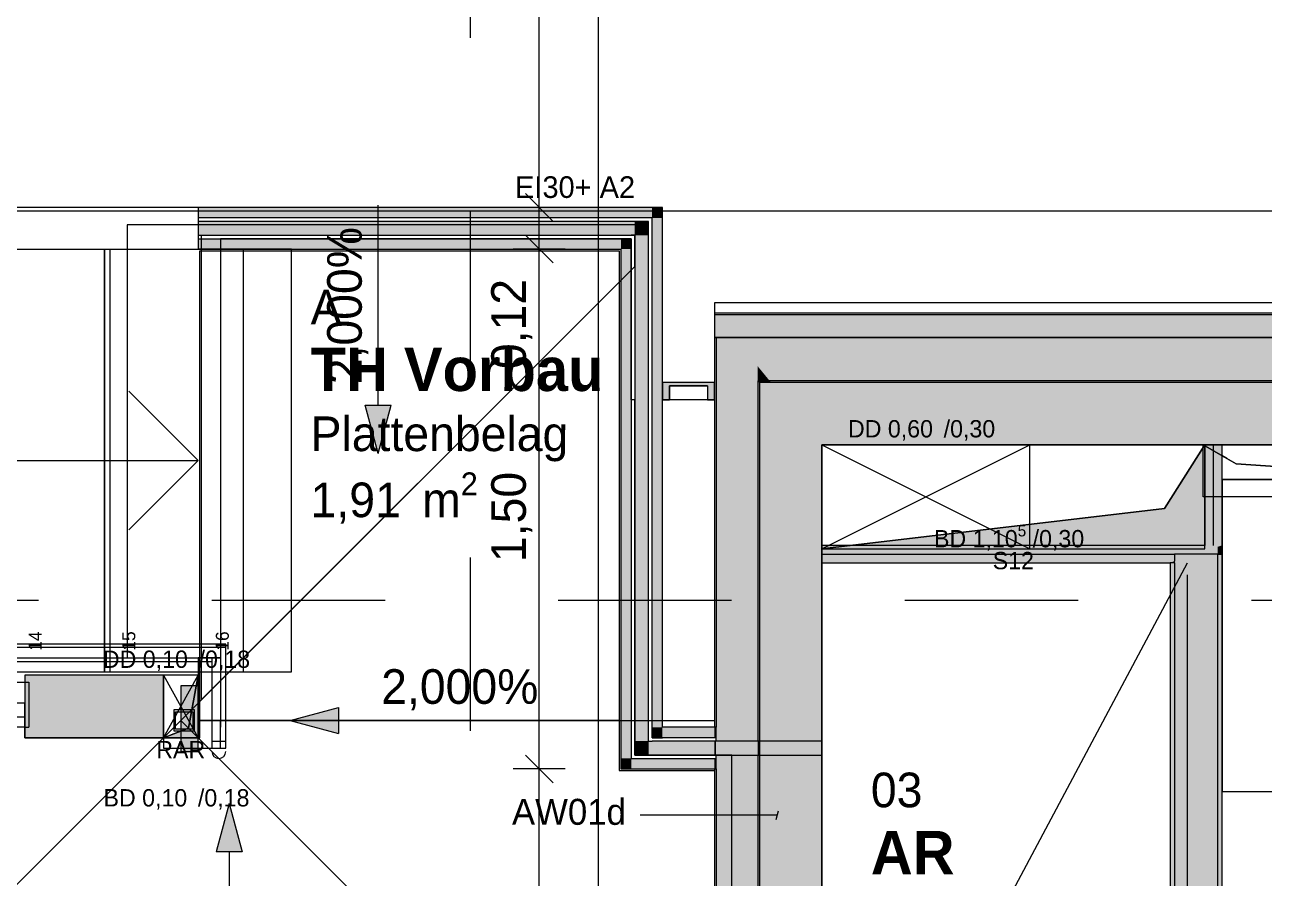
# Model space of a CAD drawing. Header units: metres. Extents: x -3 to 205, y -18 to 45.
# Drawn here: x 42.745 to 46.321, y -2.929 to -0.466 of the extents above; entities that cross this region are included whole.
import ezdxf

# ---------------------------------------------------------------- set-up
doc = ezdxf.new("R2010")
doc.units = ezdxf.units.M
doc.header["$MEASUREMENT"] = 0
for name, pattern in [('Punkt 1_1', [0.075, 0.025, -0.05]), ('Schnittlinie', [0.006, 0.003, -0.0015, 0, -0.0015]), ('Strichlinie eng', [0.002, 0.0015, -0.0005]), ('Untersicht', [0.001, 0.0005, -0.0005]), ('Wipeout_Contour', [1, 0, -1])]:
    doc.linetypes.add(name, pattern=pattern)
for name, color, linetype in [('1._1.Stock  PP STG2_4_000 Achsraster', 7, 'Continuous'), ('1._1.Stock  PP STG2_4_110 Wand Aussen', 7, 'Continuous'), ('1._1.Stock  PP STG2_4_130 Wand Innen', 7, 'Continuous'), ('1._1.Stock  PP STG2_4_135 Wand Vorsatzschale', 7, 'Continuous'), ('1._1.Stock  PP STG2_4_140 Brüstung', 7, 'Continuous'), ('1._1.Stock  PP STG2_4_150 Stütze', 7, 'Continuous'), ('1._1.Stock  PP STG2_4_165 Fassadengestaltung Bänder', 7, 'Continuous'), ('1._1.Stock  PP STG2_4_170 Schachtwände', 7, 'Continuous'), ('1._1.Stock  PP STG2_4_210 Decke', 7, 'Continuous'), ('1._1.Stock  PP STG2_4_220 Bodenaufbau', 7, 'Continuous'), ('1._1.Stock  PP STG2_4_221 Bodenaufbau - Abdichtung', 7, 'Continuous'), ('1._1.Stock  PP STG2_4_221 Bodenaufbau - Terrassenbelag', 7, 'Continuous'), ('1._1.Stock  PP STG2_4_230 Decke abgehaengt', 7, 'Continuous'), ('1._1.Stock  PP STG2_4_270 Deckendurchbruchsymbol', 7, 'Continuous'), ('1._1.Stock  PP STG2_4_410 Treppe', 7, 'Continuous'), ('1._1.Stock  PP STG2_4_540 Sanitäreinrichtung', 7, 'Continuous'), ('1._1.Stock  PP STG2_4_611 Entwässerung', 7, 'Continuous'), ('1._1.Stock  PP STG2_4_810 Raum', 7, 'Continuous'), ('1._1.Stock  PP STG2_4_815 Raumbegrenzung', 7, 'Continuous'), ('1._1.Stock  PP STG2_4_851 Marker Schnitt', 7, 'Continuous'), ('1._1.Stock  PP STG2_4_870 Dokumentation allgemein', 7, 'Continuous'), ('1._1.Stock  PP STG2_4_915 Allgemein Beschriftung.x', 7, 'Continuous'), ('1._1.Stock  PP STG2_4_950 Polierplan Bemaßung', 7, 'Continuous')]:
    doc.layers.add(name, color=color, linetype=linetype)
doc.styles.add('ERSTELLTER_STIL_2', font='')
doc.styles.add('ERSTELLTER_STIL_6', font='')
doc.styles.get('ERSTELLTER_STIL_2').set_extended_font_data('Eurostile')
doc.styles.get('ERSTELLTER_STIL_6').set_extended_font_data('Eurostile', bold=True)

msp = doc.modelspace()

# ---------------------------------------------------------------- hatches: boundary and pattern name
at = {"layer": '1._1.Stock  PP STG2_4_110 Wand Aussen', "linetype": 'Continuous', "lineweight": 13, "true_color": 0xff6400}
for points in [[(43.245, -0.9937), (43.245, -1.0237), (44.555, -1.0237), (44.555, -0.9937)], [(44.555, -0.9937), (44.555, -1.0237), (44.585, -0.9937)], [(44.555, -1.0237), (44.585, -1.0237), (44.585, -0.9937)], [(44.555, -1.0237), (44.555, -2.4937), (44.585, -2.4937), (44.585, -1.0237)], [(44.465, -1.0837), (43.245, -1.0837), (43.245, -1.1137), (44.465, -1.1137)], [(44.465, -1.1137), (44.495, -1.0837), (44.465, -1.0837)], [(44.465, -1.1137), (44.495, -1.1137), (44.495, -1.0837)], [(44.465, -2.5837), (44.495, -2.5837), (44.495, -1.1137), (44.465, -1.1137)], [(44.74, -1.3687), (44.74, -1.3048), (44.7391, -1.3037), (44.735, -1.3037), (44.735, -1.3687)], [(44.7391, -1.3037), (44.7921, -1.3687), (46.415, -1.3687), (46.415, -1.3037)], [(44.7921, -1.3687), (44.74, -1.3048), (44.74, -1.3687)], [(44.86, -1.4937), (44.86, -1.4519), (44.7921, -1.3687), (44.74, -1.3687), (44.74, -1.4937)], [(44.86, -1.3687), (44.7921, -1.3687), (44.86, -1.4519)], [(44.86, -1.3687), (44.86, -1.4519), (44.8941, -1.4937), (46.415, -1.4937), (46.415, -1.3687)], [(44.865, -1.4937), (44.865, -1.4581), (44.86, -1.4519), (44.86, -1.4937)], [(44.8941, -1.4937), (44.865, -1.4581), (44.865, -1.4937)], [(44.86, -2.5337), (44.86, -1.4937), (44.74, -1.4937), (44.74, -2.5337)], [(44.585, -2.4937), (44.555, -2.5237), (44.585, -2.5237)], [(44.585, -2.4937), (44.555, -2.4937), (44.555, -2.5237)], [(44.585, -2.5237), (44.735, -2.5237), (44.735, -2.4937), (44.585, -2.4937)], [(44.74, -2.5237), (44.74, -2.4937), (44.735, -2.4937), (44.735, -2.5237)], [(44.86, -3.7987), (44.86, -2.5737), (44.74, -2.5737), (44.74, -3.7987)], [(44.495, -2.5837), (44.465, -2.6137), (44.495, -2.6137)], [(44.495, -2.5837), (44.465, -2.5837), (44.465, -2.6137)], [(44.495, -2.6137), (44.735, -2.6137), (44.735, -2.5837), (44.495, -2.5837)], [(44.74, -2.6137), (44.74, -2.5837), (44.735, -2.5837), (44.735, -2.6137)]]:
    msp.add_hatch(color=30, dxfattribs=at).paths.add_polyline_path(points)
at = {"layer": '1._1.Stock  PP STG2_4_110 Wand Aussen', "linetype": 'Continuous', "lineweight": 13, "true_color": 0xb85600}
for points in [[(44.505, -1.0337), (43.245, -1.0337), (43.245, -1.0737), (44.505, -1.0737)], [(44.505, -1.0737), (44.545, -1.0337), (44.505, -1.0337)], [(44.505, -1.0737), (44.545, -1.0737), (44.545, -1.0337)], [(44.505, -2.5337), (44.545, -2.5337), (44.545, -1.0737), (44.505, -1.0737)], [(44.545, -2.5337), (44.505, -2.5737), (44.545, -2.5737)], [(44.545, -2.5337), (44.505, -2.5337), (44.505, -2.5737)], [(44.545, -2.5737), (44.735, -2.5737), (44.735, -2.5337), (44.545, -2.5337)], [(44.74, -2.5737), (44.74, -2.5337), (44.735, -2.5337), (44.735, -2.5737)], [(44.86, -2.5737), (44.86, -2.5337), (44.74, -2.5337), (44.74, -2.5737)], [(44.865, -2.5737), (44.865, -2.5337), (44.86, -2.5337), (44.86, -2.5737)], [(45.045, -2.5737), (45.045, -2.5337), (44.865, -2.5337), (44.865, -2.5737)]]:
    msp.add_hatch(color=32, dxfattribs=at).paths.add_polyline_path(points)
at = {"layer": '1._1.Stock  PP STG2_4_110 Wand Aussen', "linetype": 'Continuous', "lineweight": 0, "true_color": 0x373737}
for points in [[(44.865, -1.4987), (44.865, -1.4937), (44.86, -1.4937), (44.86, -1.4987)], [(44.865, -2.5337), (44.865, -1.4987), (44.86, -1.4987), (44.86, -2.5337)], [(44.8982, -1.4987), (44.8941, -1.4937), (44.865, -1.4937), (44.865, -1.4987)], [(44.8941, -1.4937), (44.8982, -1.4987), (46.415, -1.4987), (46.415, -1.4937)], [(44.865, -3.9187), (44.865, -2.5737), (44.86, -2.5737), (44.86, -3.9187)]]:
    msp.add_hatch(color=250, dxfattribs=at).paths.add_polyline_path(points)
at = {"layer": '1._1.Stock  PP STG2_4_110 Wand Aussen', "linetype": 'Continuous', "lineweight": 13, "true_color": 0x3f7f02}
for points in [[(44.865, -1.4987), (44.865, -1.6787), (45.045, -1.6787), (44.8982, -1.4987)], [(44.8982, -1.4987), (45.045, -1.6787), (45.045, -1.4987)], [(45.045, -2.5337), (45.045, -1.6787), (44.865, -1.6787), (44.865, -2.5337)], [(45.045, -3.9237), (45.045, -2.5737), (44.865, -2.5737), (44.865, -3.9237)]]:
    msp.add_hatch(color=76, dxfattribs=at).paths.add_polyline_path(points)
at = {"layer": '1._1.Stock  PP STG2_4_130 Wand Innen', "linetype": 'Continuous', "lineweight": 13, "true_color": 0xffaa00}
for points in [[(46.0625, -2.0145), (46.125, -1.9937), (46.0625, -1.9937)], [(46.125, -1.9937), (46.0625, -2.0145), (46.0625, -3.9987), (46.1875, -3.9987), (46.1875, -1.9937)]]:
    msp.add_hatch(color=40, dxfattribs=at).paths.add_polyline_path(points)
at = {"layer": '1._1.Stock  PP STG2_4_130 Wand Innen', "linetype": 'Continuous', "lineweight": 13, "true_color": 0xfb02fe}
for points in [[(46.1875, -1.9937), (46.1875, -3.9987), (46.2, -3.9987), (46.2, -1.9937)], [(46.05, -2.0187), (46.05, -3.9987), (46.0625, -3.9987), (46.0625, -2.0187)]]:
    msp.add_hatch(color=6, dxfattribs=at).paths.add_polyline_path(points)
at = {"layer": '1._1.Stock  PP STG2_4_140 Brüstung', "linetype": 'Continuous', "lineweight": 0, "true_color": 0x000000}
msp.add_hatch(color=18, dxfattribs=at).paths.add_polyline_path([(43.195, -2.3737), (43.195, -2.5637), (43.245, -2.5637), (43.245, -2.3737)])
at = {"layer": '1._1.Stock  PP STG2_4_150 Stütze', "linetype": 'Continuous', "lineweight": 13, "true_color": 0x3f7f02}
msp.add_hatch(color=76, dxfattribs=at).paths.add_polyline_path([(42.745, -2.5237), (43.145, -2.5237), (43.145, -2.3437), (42.745, -2.3437)])
at = {"layer": '1._1.Stock  PP STG2_4_165 Fassadengestaltung Bänder', "linetype": 'Continuous', "lineweight": 13}
msp.add_hatch(color=5, dxfattribs=at).paths.add_polyline_path([(44.735, -1.4987), (44.715, -1.4987), (44.605, -1.4987), (44.585, -1.4987), (44.585, -1.5487), (44.605, -1.5487), (44.605, -1.5087), (44.715, -1.5087), (44.715, -1.5487), (44.735, -1.5487)])
at = {"layer": '1._1.Stock  PP STG2_4_170 Schachtwände', "linetype": 'Continuous', "lineweight": 13, "true_color": 0xfb02fe}
for points in [[(46.175, -1.9687), (46.175, -1.6787), (46.15, -1.6787), (46.15, -1.9687)], [(45.045, -1.9937), (46.125, -1.9937), (46.2, -1.9687), (45.045, -1.9687)], [(46.0625, -1.9937), (45.045, -1.9937), (45.045, -2.0187), (46.05, -2.0187), (46.0625, -2.0145)], [(46.1875, -1.9937), (46.1875, -1.9729), (46.125, -1.9937)], [(46.1875, -1.9729), (46.1875, -1.9937), (46.2, -1.9937), (46.2, -1.9687)], [(46.0625, -2.0145), (46.05, -2.0187), (46.0625, -2.0187)]]:
    msp.add_hatch(color=6, dxfattribs=at).paths.add_polyline_path(points)
at = {"layer": '1._1.Stock  PP STG2_4_270 Deckendurchbruchsymbol', "linetype": 'Continuous', "lineweight": 0}
for points in [[(45.045, -1.9787), (46.15, -1.9787), (46.15, -1.6787), (46.0337, -1.8624)], [(43.145, -2.5237), (43.245, -2.5237), (43.245, -2.3437), (43.2179, -2.4966)]]:
    msp.add_hatch(color=8, dxfattribs=at).paths.add_polyline_path(points)
at = {"layer": '1._1.Stock  PP STG2_4_950 Polierplan Bemaßung', "linetype": 'Continuous', "lineweight": 13, "true_color": 0x6c6cff}
for points in [[(43.765, -1.7037), (43.8025, -1.5638), (43.7275, -1.5638)], [(43.5107, -2.4737), (43.6507, -2.5112), (43.6507, -2.4362)], [(43.3345, -2.7132), (43.297, -2.8532), (43.372, -2.8532)]]:
    msp.add_hatch(color=171, dxfattribs=at).paths.add_polyline_path(points)

# ---------------------------------------------------------------- linework, layer by layer
at = {"layer": '1._1.Stock  PP STG2_4_000 Achsraster', "color": 5, "linetype": 'Continuous', "lineweight": 0, "ltscale": 1000}
msp.add_line((44.4, 1.9963), (44.4, -16.0037), dxfattribs=at)
at = {"layer": '1._1.Stock  PP STG2_4_110 Wand Aussen', "color": 7, "linetype": 'Continuous', "lineweight": 18, "ltscale": 1000}
for p, q in [((44.545, -1.0237), (43.245, -1.0237)), ((44.505, -1.0337), (43.245, -1.0337)), ((44.545, -1.0337), (44.505, -1.0337)), ((44.545, -1.0337), (44.505, -1.0337)), ((44.555, -1.0237), (44.545, -1.0237)), ((44.555, -1.0237), (44.545, -1.0237)), ((44.545, -1.0737), (44.545, -1.0337)), ((44.555, -1.0337), (44.555, -1.0237)), ((44.555, -2.5237), (44.555, -1.0337)), ((43.245, -1.0737), (44.495, -1.0737)), ((43.245, -1.0837), (44.465, -1.0837)), ((44.495, -1.0837), (44.465, -1.0837)), ((44.495, -1.0837), (44.465, -1.0837)), ((44.505, -1.0737), (44.495, -1.0737)), ((44.505, -1.0737), (44.495, -1.0737)), ((44.495, -1.0837), (44.495, -2.5737)), ((44.505, -1.0737), (44.505, -2.5337)), ((44.545, -2.5337), (44.545, -1.0737)), ((44.865, -1.4987), (44.865, -1.6787)), ((44.8982, -1.4987), (44.865, -1.4987)), ((44.865, -1.4987), (44.865, -1.6787)), ((45.045, -1.4987), (44.8982, -1.4987)), ((46.345, -1.4987), (45.045, -1.4987)), ((44.865, -1.6787), (44.865, -2.5337)), ((44.74, -2.4937), (44.735, -2.4937)), ((44.74, -2.4937), (44.735, -2.4937)), ((44.505, -2.5337), (44.505, -2.5737)), ((44.545, -2.5337), (44.555, -2.5337)), ((44.545, -2.5337), (44.555, -2.5337)), ((44.555, -2.5237), (44.585, -2.5237)), ((44.555, -2.5237), (44.585, -2.5237)), ((44.735, -2.5337), (44.555, -2.5337)), ((44.735, -2.5237), (44.585, -2.5237)), ((44.74, -2.5237), (44.735, -2.5237)), ((44.74, -2.5337), (44.735, -2.5337)), ((44.86, -2.5337), (44.74, -2.5337)), ((44.86, -2.5337), (44.74, -2.5337)), ((44.865, -2.5337), (44.86, -2.5337)), ((44.865, -2.5337), (44.86, -2.5337)), ((45.045, -2.5337), (44.865, -2.5337)), ((45.045, -2.5337), (44.865, -2.5337)), ((45.045, -2.5737), (45.045, -2.5337)), ((44.495, -2.5737), (44.495, -2.5837)), ((44.505, -2.5737), (44.545, -2.5737)), ((44.505, -2.5737), (44.545, -2.5737)), ((44.545, -2.5737), (44.735, -2.5737)), ((44.735, -2.5737), (44.74, -2.5737)), ((44.74, -2.5737), (44.86, -2.5737)), ((44.74, -2.5737), (44.86, -2.5737)), ((44.86, -2.5737), (44.865, -2.5737)), ((44.86, -2.5737), (44.865, -2.5737)), ((44.865, -2.5737), (45.045, -2.5737)), ((44.865, -2.5737), (44.865, -3.9237)), ((44.865, -2.5737), (45.045, -2.5737)), ((44.495, -2.5837), (44.505, -2.5837)), ((44.495, -2.5837), (44.505, -2.5837)), ((44.505, -2.5837), (44.735, -2.5837)), ((44.735, -2.5837), (44.74, -2.5837)), ((44.735, -2.6137), (44.74, -2.6137)), ((44.735, -2.6137), (44.74, -2.6137))]:
    msp.add_line(p, q, dxfattribs=at)
at = {"layer": '1._1.Stock  PP STG2_4_110 Wand Aussen', "color": 7, "linetype": 'Continuous', "lineweight": 13, "ltscale": 1000}
for p, q in [((44.7391, -1.3037), (44.735, -1.3037)), ((46.415, -1.3037), (44.7391, -1.3037)), ((44.74, -1.3687), (44.74, -1.4937)), ((44.74, -1.3687), (44.74, -1.4937)), ((44.74, -1.4937), (44.74, -2.4937)), ((44.86, -1.4937), (44.86, -1.4987)), ((44.865, -1.4937), (44.86, -1.4937)), ((44.86, -1.4937), (44.86, -1.4987)), ((44.86, -1.4987), (44.86, -2.5337)), ((44.8941, -1.4937), (44.865, -1.4937)), ((46.415, -1.4937), (44.8941, -1.4937)), ((44.74, -2.5237), (44.74, -2.4937)), ((44.74, -2.5237), (44.74, -2.4937)), ((44.74, -2.5337), (44.74, -2.5237)), ((44.74, -2.5337), (44.74, -2.5237)), ((44.74, -2.5837), (44.74, -2.5737)), ((44.74, -2.5837), (44.74, -2.5737)), ((44.86, -2.5737), (44.86, -3.9187)), ((44.74, -2.6137), (44.74, -2.5837)), ((44.74, -2.6137), (44.74, -2.5837)), ((44.74, -2.6137), (44.74, -3.7987))]:
    msp.add_line(p, q, dxfattribs=at)
at = {"layer": '1._1.Stock  PP STG2_4_110 Wand Aussen', "color": 1, "linetype": 'Punkt 1_1', "lineweight": 0, "ltscale": 1000}
for p, q in [((44.74, -1.3687), (44.735, -1.3687)), ((44.74, -1.3687), (44.735, -1.3687)), ((44.7921, -1.3687), (44.74, -1.3687)), ((44.86, -1.3687), (44.7921, -1.3687)), ((46.415, -1.3687), (44.86, -1.3687))]:
    msp.add_line(p, q, dxfattribs=at)
at = {"layer": '1._1.Stock  PP STG2_4_110 Wand Aussen', "color": 7, "linetype": 'Continuous', "lineweight": 18, "ltscale": 1000, "flags": 128}
for points in [[(44.555, -0.9937), (43.245, -0.9937)], [(43.245, -0.9937), (43.245, -1.0237)], [(44.585, -0.9937), (44.555, -0.9937)], [(44.585, -2.4937), (44.585, -0.9937)], [(43.245, -1.0237), (43.245, -1.0337)], [(43.245, -1.0337), (43.245, -1.0737)], [(43.245, -1.0737), (43.245, -1.0837)], [(43.245, -1.0837), (43.245, -1.1137)], [(43.245, -1.1137), (44.465, -1.1137)], [(44.465, -1.1137), (44.465, -2.6137)], [(45.045, -4.1037), (45.045, -1.6787)], [(44.735, -2.4937), (44.585, -2.4937)], [(44.465, -2.6137), (44.495, -2.6137)], [(44.495, -2.6137), (44.735, -2.6137)]]:
    msp.add_lwpolyline(points, dxfattribs=at)
at = {"layer": '1._1.Stock  PP STG2_4_110 Wand Aussen', "color": 7, "linetype": 'Continuous', "lineweight": 13, "ltscale": 1000, "flags": 128}
for points in [[(44.735, -1.2987), (44.735, -1.3037)], [(46.415, -1.2987), (44.735, -1.2987)], [(44.735, -1.3037), (44.735, -1.3687)], [(44.735, -1.3687), (44.735, -2.4937)], [(44.735, -2.6137), (44.735, -3.7937)]]:
    msp.add_lwpolyline(points, dxfattribs=at)
at = {"layer": '1._1.Stock  PP STG2_4_130 Wand Innen', "color": 7, "linetype": 'Continuous', "lineweight": 18, "ltscale": 1000}
for p, q in [((46.1875, -1.9937), (46.125, -1.9937)), ((46.1875, -1.9937), (46.125, -1.9937)), ((46.1875, -1.9937), (46.2, -1.9937)), ((46.1875, -3.9987), (46.1875, -1.9937)), ((46.1875, -1.9937), (46.2, -1.9937)), ((46.0625, -2.0187), (46.05, -2.0187)), ((46.0625, -2.0187), (46.05, -2.0187)), ((46.0625, -2.0187), (46.0625, -2.0145)), ((46.0625, -2.0187), (46.0625, -2.0145)), ((46.0625, -2.0187), (46.0625, -3.9987))]:
    msp.add_line(p, q, dxfattribs=at)
at = {"layer": '1._1.Stock  PP STG2_4_130 Wand Innen', "color": 7, "linetype": 'Continuous', "lineweight": 18, "ltscale": 1000, "flags": 128}
for points in [[(46.2, -1.9687), (46.2, -1.9937)], [(46.2, -3.9987), (46.2, -1.9937)], [(46.05, -2.0187), (46.05, -3.9987)]]:
    msp.add_lwpolyline(points, dxfattribs=at)
at = {"layer": '1._1.Stock  PP STG2_4_140 Brüstung', "color": 7, "linetype": 'Continuous', "lineweight": 18, "ltscale": 1000}
for p, q in [((43.325, -2.2637), (39.115, -2.2637)), ((43.325, -2.2537), (40.619, -2.2537)), ((43.325, -2.3637), (43.325, -2.2537)), ((43.325, -2.5337), (43.325, -2.2637)), ((39.155, -2.3037), (43.285, -2.3037)), ((40.6367, -2.2937), (43.285, -2.2937)), ((43.285, -2.2937), (43.285, -2.3637)), ((43.285, -2.3037), (43.285, -2.5337)), ((43.285, -2.3637), (43.285, -2.5537)), ((43.325, -2.5537), (43.325, -2.3637)), ((43.285, -2.5337), (43.325, -2.5337)), ((43.285, -2.5537), (43.325, -2.5537))]:
    msp.add_line(p, q, dxfattribs=at)
at = {"layer": '1._1.Stock  PP STG2_4_140 Brüstung', "color": 7, "linetype": 'Continuous', "lineweight": 18, "ltscale": 1000, "flags": 128}
for points in [[(41.1766, -2.3637), (42.745, -2.3637)], [(42.745, -2.3637), (42.7566, -2.3637)], [(42.745, -2.3637), (42.745, -2.4937)], [(42.7566, -2.3637), (42.7566, -2.4937)], [(42.745, -2.4937), (41.1766, -2.4937)], [(42.745, -2.4937), (42.7566, -2.4937)]]:
    msp.add_lwpolyline(points, dxfattribs=at)
at = {"layer": '1._1.Stock  PP STG2_4_140 Brüstung', "color": 255, "linetype": 'Schnittlinie', "lineweight": 0, "ltscale": 1000, "flags": 128}
msp.add_lwpolyline([(43.195, -2.3737), (43.195, -2.5637), (43.245, -2.5637), (43.245, -2.3737)], close=True, dxfattribs=at)
at = {"layer": '1._1.Stock  PP STG2_4_150 Stütze', "color": 7, "linetype": 'Continuous', "lineweight": 18, "ltscale": 1000, "flags": 128}
msp.add_lwpolyline([(42.745, -2.5237), (43.145, -2.5237), (43.145, -2.3437), (42.745, -2.3437)], close=True, dxfattribs=at)
at = {"layer": '1._1.Stock  PP STG2_4_165 Fassadengestaltung Bänder', "color": 8, "linetype": 'Continuous', "lineweight": 13, "ltscale": 1000}
for p, q in [((44.585, -1.4987), (44.585, -1.5487)), ((44.735, -1.4987), (44.735, -1.5487)), ((44.605, -1.5087), (44.605, -1.5487)), ((44.715, -1.5087), (44.605, -1.5087)), ((44.715, -1.5087), (44.715, -1.5487)), ((44.605, -1.5487), (44.585, -1.5487)), ((44.735, -1.5487), (44.715, -1.5487))]:
    msp.add_line(p, q, dxfattribs=at)
at = {"layer": '1._1.Stock  PP STG2_4_165 Fassadengestaltung Bänder', "color": 7, "linetype": 'Continuous', "lineweight": 13, "ltscale": 1000, "flags": 128}
msp.add_lwpolyline([(44.735, -1.3687), (51.2927, -1.3687), (51.2927, -1.2687), (44.735, -1.2687)], close=True, dxfattribs=at)
at = {"layer": '1._1.Stock  PP STG2_4_165 Fassadengestaltung Bänder', "color": 8, "linetype": 'Continuous', "lineweight": 13, "ltscale": 1000, "flags": 128}
msp.add_lwpolyline([(44.735, -1.4987), (44.715, -1.4987), (44.605, -1.4987), (44.585, -1.4987)], dxfattribs=at)
at = {"layer": '1._1.Stock  PP STG2_4_165 Fassadengestaltung Bänder', "color": 5, "linetype": 'Strichlinie eng', "lineweight": 0, "ltscale": 1000, "flags": 128}
for points in [[(44.735, -1.4987), (44.715, -1.4987), (44.605, -1.4987), (44.585, -1.4987)], [(44.585, -1.4987), (44.585, -1.5487)], [(44.735, -1.5487), (44.735, -1.4987)], [(44.605, -1.5087), (44.715, -1.5087)], [(44.605, -1.5487), (44.605, -1.5087)], [(44.715, -1.5087), (44.715, -1.5487)], [(44.585, -1.5487), (44.605, -1.5487)], [(44.715, -1.5487), (44.605, -1.5487)], [(44.715, -1.5487), (44.735, -1.5487)]]:
    msp.add_lwpolyline(points, dxfattribs=at)
at = {"layer": '1._1.Stock  PP STG2_4_170 Schachtwände', "color": 7, "linetype": 'Continuous', "lineweight": 18, "ltscale": 1000}
for p, q in [((46.175, -1.9687), (46.175, -1.6787)), ((45.045, -1.9937), (46.0625, -1.9937)), ((46.0625, -1.9937), (46.0625, -2.0145)), ((46.125, -1.9937), (46.0625, -1.9937)), ((46.0625, -1.9937), (46.0625, -2.0145)), ((46.125, -1.9937), (46.0625, -1.9937))]:
    msp.add_line(p, q, dxfattribs=at)
at = {"layer": '1._1.Stock  PP STG2_4_170 Schachtwände', "color": 7, "linetype": 'Continuous', "lineweight": 18, "ltscale": 1000, "flags": 128}
for points in [[(46.15, -1.6787), (46.15, -1.9687)], [(46.15, -1.9687), (45.045, -1.9687)], [(45.045, -1.9937), (45.045, -1.9687)], [(45.045, -2.0187), (45.045, -1.9937)], [(45.045, -2.0187), (46.05, -2.0187)]]:
    msp.add_lwpolyline(points, dxfattribs=at)
at = {"layer": '1._1.Stock  PP STG2_4_210 Decke', "color": 7, "linetype": 'Continuous', "lineweight": 13, "ltscale": 1000, "true_color": 0xf4f4f4, "flags": 128}
msp.add_lwpolyline([(37.785, -2.4937), (37.785, -3.8437), (44.785, -3.8437), (44.785, -2.5737), (44.505, -2.5737), (44.505, -1.5487), (44.495, -1.5487), (44.495, -1.0837), (43.31, -1.0837), (43.31, -2.2937), (43.245, -2.2937), (43.245, -2.5237), (42.745, -2.5237), (42.745, -2.4237), (39.695, -2.4237), (39.695, -2.5237), (39.195, -2.5237), (39.195, -2.3637), (38.87, -2.3637), (38.87, -1.0937), (37.975, -1.0937), (37.975, -2.4937)], close=True, dxfattribs=at)
at = {"layer": '1._1.Stock  PP STG2_4_221 Bodenaufbau - Abdichtung', "color": 171, "linetype": 'Schnittlinie', "lineweight": 13, "ltscale": 1000, "true_color": 0x6c6cff, "flags": 128}
for points in [[(44.505, -1.0737), (44.505, -1.1637)], [(44.5052, -1.1636), (44.5052, -1.0737)], [(43.195, -2.4737), (44.505, -1.1637)], [(44.505, -1.1637), (43.255, -2.4137)], [(44.505, -1.1637), (44.505, -2.5737)], [(41.765, -3.9037), (43.195, -2.4737)], [(43.195, -2.4737), (44.645, -3.9237)], [(44.6453, -3.9239), (43.195, -2.4737)], [(43.145, -2.5237), (41.765, -3.9037)], [(42.745, -2.5237), (43.145, -2.5237)], [(44.505, -2.5737), (44.865, -2.5737)], [(44.865, -2.5737), (44.865, -3.9234)]]:
    msp.add_lwpolyline(points, dxfattribs=at)
at = {"layer": '1._1.Stock  PP STG2_4_221 Bodenaufbau - Terrassenbelag', "color": 7, "linetype": 'Continuous', "lineweight": 18, "ltscale": 1000, "flags": 128}
for points in [[(44.46, -1.1187), (44.46, -2.4737)], [(39.695, -2.4637), (42.745, -2.4637)], [(42.745, -2.4637), (42.745, -2.5237)], [(43.25, -2.4737), (44.46, -2.4737)], [(43.25, -2.5237), (43.25, -2.4737)], [(44.46, -2.4737), (43.25, -2.4737)], [(44.46, -2.4737), (44.46, -2.6187)], [(42.745, -2.5237), (43.25, -2.5237)], [(44.46, -2.6187), (44.735, -2.6187)], [(44.735, -2.6187), (44.735, -3.634)]]:
    msp.add_lwpolyline(points, dxfattribs=at)
at = {"layer": '1._1.Stock  PP STG2_4_230 Decke abgehaengt', "color": 8, "linetype": 'Schnittlinie', "lineweight": 13, "ltscale": 1000}
msp.add_line((45.045, -3.9987), (46.1, -2.0187), dxfattribs=at)
at = {"layer": '1._1.Stock  PP STG2_4_230 Decke abgehaengt', "color": 8, "linetype": 'Schnittlinie', "lineweight": 13, "ltscale": 1000, "flags": 128}
msp.add_lwpolyline([(45.045, -3.9987), (46.1, -3.9987), (46.1, -2.0187), (45.045, -2.0187)], close=True, dxfattribs=at)
at = {"layer": '1._1.Stock  PP STG2_4_270 Deckendurchbruchsymbol', "color": 7, "linetype": 'Continuous', "lineweight": 13, "ltscale": 1000}
for p, q in [((45.045, -1.9787), (45.645, -1.6787)), ((45.045, -1.6787), (45.645, -1.9787)), ((43.145, -2.5237), (43.245, -2.3437)), ((43.145, -2.3437), (43.245, -2.5237))]:
    msp.add_line(p, q, dxfattribs=at)
at = {"layer": '1._1.Stock  PP STG2_4_270 Deckendurchbruchsymbol', "color": 7, "linetype": 'Continuous', "lineweight": 13, "ltscale": 1000, "flags": 128}
for points in [[(46.0337, -1.8624), (46.15, -1.6787), (45.045, -1.6787), (45.045, -1.9787)], [(45.045, -1.9787), (46.15, -1.9787), (46.15, -1.6787), (46.0337, -1.8624)], [(45.645, -1.9787), (45.645, -1.6787), (45.045, -1.6787), (45.045, -1.9787)], [(43.2179, -2.4966), (43.245, -2.3437), (43.145, -2.3437), (43.145, -2.5237)], [(43.145, -2.5237), (43.245, -2.5237), (43.245, -2.3437), (43.2179, -2.4966)], [(43.245, -2.5237), (43.245, -2.3437), (43.145, -2.3437), (43.145, -2.5237)]]:
    msp.add_lwpolyline(points, close=True, dxfattribs=at)
at = {"layer": '1._1.Stock  PP STG2_4_410 Treppe', "color": 7, "linetype": 'Continuous', "lineweight": 13, "ltscale": 1000}
for p, q in [((43.245, -1.1137), (40.1144, -1.1137)), ((42.99, -1.1137), (42.99, -2.3337)), ((43.515, -1.1137), (43.245, -1.1137)), ((43.375, -1.1137), (43.375, -2.3337)), ((43.515, -2.3337), (43.515, -1.1137)), ((43.245, -1.7237), (43.045, -1.5237)), ((40.3844, -1.7237), (42.975, -1.7237)), ((42.975, -1.7237), (43.245, -1.7237)), ((43.045, -1.9237), (43.245, -1.7237)), ((40.6544, -2.3337), (43.245, -2.3337)), ((43.245, -2.3337), (43.515, -2.3337))]:
    msp.add_line(p, q, dxfattribs=at)
at = {"layer": '1._1.Stock  PP STG2_4_410 Treppe', "color": 7, "linetype": 'Continuous', "lineweight": 18, "ltscale": 1000}
for p, q in [((42.975, -1.1137), (42.705, -1.1137)), ((42.975, -2.3337), (42.975, -1.1137)), ((42.975, -1.1137), (42.975, -2.3337)), ((43.245, -1.1137), (42.975, -1.1137)), ((43.255, -1.1137), (43.245, -1.1137)), ((43.255, -2.3337), (43.255, -1.1137)), ((42.705, -2.3337), (42.975, -2.3337)), ((42.975, -2.3337), (43.245, -2.3337)), ((43.245, -2.3337), (43.255, -2.3337))]:
    msp.add_line(p, q, dxfattribs=at)
at = {"layer": '1._1.Stock  PP STG2_4_410 Treppe', "color": 7, "linetype": 'Schnittlinie', "lineweight": 18, "ltscale": 1000}
for p, q in [((42.975, -1.1137), (42.705, -1.1137)), ((42.975, -2.3337), (42.975, -1.1137)), ((42.975, -1.1137), (42.975, -2.3337)), ((43.245, -1.1137), (42.975, -1.1137)), ((43.255, -1.1137), (43.245, -1.1137)), ((43.255, -2.3337), (43.255, -1.1137)), ((42.705, -2.3337), (42.975, -2.3337)), ((42.975, -2.3337), (43.245, -2.3337)), ((43.245, -2.3337), (43.255, -2.3337))]:
    msp.add_line(p, q, dxfattribs=at)
at = {"layer": '1._1.Stock  PP STG2_4_410 Treppe', "color": 7, "linetype": 'Schnittlinie', "lineweight": 13, "ltscale": 1000}
for p, q in [((43.245, -1.7237), (43.045, -1.5237)), ((40.6544, -1.7237), (42.975, -1.7237)), ((42.975, -1.7237), (43.245, -1.7237)), ((43.045, -1.9237), (43.245, -1.7237))]:
    msp.add_line(p, q, dxfattribs=at)
at = {"layer": '1._1.Stock  PP STG2_4_410 Treppe', "color": 7, "linetype": 'Continuous', "lineweight": 13, "ltscale": 1000}
msp.add_arc((43.305, -2.5637), 0.02, 180, 0, dxfattribs=at)
at = {"layer": '1._1.Stock  PP STG2_4_611 Entwässerung', "color": 171, "linetype": 'Continuous', "lineweight": 13, "ltscale": 1000, "true_color": 0x6c6cff, "flags": 128}
for points in [[(43.175, -2.5037), (43.235, -2.5037), (43.235, -2.4437), (43.175, -2.4437)], [(43.18, -2.4487), (43.23, -2.4487), (43.23, -2.4987), (43.18, -2.4987)]]:
    msp.add_lwpolyline(points, close=True, dxfattribs=at)
at = {"layer": '1._1.Stock  PP STG2_4_815 Raumbegrenzung', "color": 8, "linetype": 'Continuous', "lineweight": 13, "ltscale": 1000, "flags": 128}
msp.add_lwpolyline([(43.145, -2.3737), (43.145, -2.5537), (43.31, -2.5537), (43.31, -2.4737), (44.735, -2.4737)], dxfattribs=at)
at = {"layer": '1._1.Stock  PP STG2_4_851 Marker Schnitt', "color": 7, "linetype": 'Untersicht', "lineweight": 13, "ltscale": 1000}
for p, q in [((44.03, 1.9963), (44.03, -15.6487)), ((38.2845, -2.127), (52.25, -2.127))]:
    msp.add_line(p, q, dxfattribs=at)
at = {"layer": '1._1.Stock  PP STG2_4_915 Allgemein Beschriftung.x', "color": 7, "linetype": 'Continuous', "lineweight": 13, "ltscale": 1000}
for p, q in [((44.651, -2.7476), (44.5205, -2.7476)), ((44.9162, -2.7476), (44.651, -2.7476)), ((44.9129, -2.7601), (44.9196, -2.7351))]:
    msp.add_line(p, q, dxfattribs=at)
at = {"layer": '1._1.Stock  PP STG2_4_950 Polierplan Bemaßung', "color": 6, "linetype": 'Continuous', "lineweight": 13, "ltscale": 1000, "true_color": 0xfb02fe}
for p, q in [((44.2295, -0.9937), (44.2295, 1.9963)), ((44.1895, -0.9537), (44.2695, -1.0337)), ((44.3045, -0.9937), (44.1545, -0.9937)), ((44.2295, -1.1137), (44.2295, -0.9937)), ((44.1895, -1.0737), (44.2695, -1.1537)), ((44.3045, -1.1137), (44.1545, -1.1137)), ((44.2295, -2.6137), (44.2295, -1.1137)), ((44.1895, -2.5737), (44.2695, -2.6537)), ((44.3045, -2.6137), (44.1545, -2.6137)), ((44.2295, -3.7937), (44.2295, -2.6137))]:
    msp.add_line(p, q, dxfattribs=at)
at = {"layer": '1._1.Stock  PP STG2_4_950 Polierplan Bemaßung', "color": 171, "linetype": 'Continuous', "lineweight": 13, "ltscale": 1000, "true_color": 0x6c6cff}
for p, q in [((43.765, -1.5037), (43.765, -0.9874)), ((43.765, -1.5638), (43.765, -1.5037)), ((43.7275, -1.5638), (43.8025, -1.5638)), ((43.765, -1.7037), (43.7275, -1.5638)), ((43.765, -1.7037), (43.8025, -1.5638)), ((43.5107, -2.4737), (43.6507, -2.4362)), ((43.6507, -2.4362), (43.6507, -2.5112)), ((43.5107, -2.4737), (43.6507, -2.5112)), ((43.6507, -2.4737), (43.7107, -2.4737)), ((43.7107, -2.4737), (44.227, -2.4737)), ((43.3345, -2.7132), (43.297, -2.8532)), ((43.3345, -2.7132), (43.372, -2.8532)), ((43.372, -2.8532), (43.297, -2.8532)), ((43.3345, -2.8532), (43.3345, -2.9132)), ((43.3345, -2.9132), (43.3345, -3.4295))]:
    msp.add_line(p, q, dxfattribs=at)

# ---------------------------------------------------------------- texts
at = {"layer": '1._1.Stock  PP STG2_4_270 Deckendurchbruchsymbol', "color": 1, "linetype": 'Continuous', "lineweight": 0, "char_height": 0.05, "style": 'ERSTELLTER_STIL_2'}
for s, insert, attachment_point in [('\\A1;{\\pqc;\\pt0;\\fEurostile|b0|i0|c0|p0;\\W1.000000;DD 0,60\\fEurostile|b0|i0|c0|p0;\\W1.000000;\\A1{\\H.66x;\\S^  ;}\\fEurostile|b0|i0|c0|p0;\\W1.000000; /0,30\\fEurostile|b0|i0|c0|p0;\\W1.000000;\\A1{\\H.66x;\\S^  ;}\\fEurostile|b0|i0|c0|p0;\\W1.000000;\\fEurostile|b0|i0|c0|p0;\\W1.000000;\\A1{\\H.66x;\\S^  ;}}', (45.345, -1.6718), 8), ('\\A1;{\\pqc;\\pt0;\\fEurostile|b0|i0|c0|p0;\\W1.000000;BD 1,10\\fEurostile|b0|i0|c0|p0;\\W1.000000;\\A1{\\H.66x;\\S5^  ;}\\fEurostile|b0|i0|c0|p0;\\W1.000000; /0,30\\fEurostile|b0|i0|c0|p0;\\W1.000000;\\A1{\\H.66x;\\S^  ;}\\fEurostile|b0|i0|c0|p0;\\W1.000000;\\fEurostile|b0|i0|c0|p0;\\W1.000000;\\A1{\\H.66x;\\S^  ;}}', (45.5975, -1.989), 8), ('\\A1;{\\pqc;\\pt0;\\fEurostile|b0|i0|c0|p0;\\W1.000000;S12}', (45.5975, -1.9876), 2), ('\\A1;{\\pqc;\\pt0;\\fEurostile|b0|i0|c0|p0;\\W1.000000;DD 0,10\\fEurostile|b0|i0|c0|p0;\\W1.000000;\\A1{\\H.66x;\\S^  ;}\\fEurostile|b0|i0|c0|p0;\\W1.000000; /0,18\\fEurostile|b0|i0|c0|p0;\\W1.000000;\\A1{\\H.66x;\\S^  ;}\\fEurostile|b0|i0|c0|p0;\\W1.000000;\\fEurostile|b0|i0|c0|p0;\\W1.000000;\\A1{\\H.66x;\\S^  ;}}', (43.195, -2.3368), 8), ('\\A1;{\\pqc;\\pt0;\\fEurostile|b0|i0|c0|p0;\\W1.000000;RAR}', (43.195, -2.5331), 2), ('\\A1;{\\pqc;\\pt0;\\fEurostile|b0|i0|c0|p0;\\W1.000000;RAR}', (43.195, -2.5331), 2), ('\\A1;{\\pqc;\\pt0;\\fEurostile|b0|i0|c0|p0;\\W1.000000;BD 0,10\\fEurostile|b0|i0|c0|p0;\\W1.000000;\\A1{\\H.66x;\\S^  ;}\\fEurostile|b0|i0|c0|p0;\\W1.000000; /0,18\\fEurostile|b0|i0|c0|p0;\\W1.000000;\\A1{\\H.66x;\\S^  ;}\\fEurostile|b0|i0|c0|p0;\\W1.000000;\\fEurostile|b0|i0|c0|p0;\\W1.000000;\\A1{\\H.66x;\\S^  ;}}', (43.195, -2.7368), 8)]:
    msp.add_mtext(s, dxfattribs=dict(at, insert=insert, attachment_point=attachment_point))
at = {"layer": '1._1.Stock  PP STG2_4_410 Treppe', "color": 7, "linetype": 'Continuous', "lineweight": 13, "char_height": 0.0375, "attachment_point": 4, "rotation": 90, "style": 'ERSTELLTER_STIL_2'}
for s, insert in [('\\A1;{\\pql;\\fEurostile|b0|i0|c0|p0;\\W1.000000;14}', (42.7753, -2.2727)), ('\\A1;{\\pql;\\fEurostile|b0|i0|c0|p0;\\W1.000000;14}', (42.7753, -2.2727)), ('\\A1;{\\pql;\\fEurostile|b0|i0|c0|p0;\\W1.000000;15}', (43.0455, -2.2727)), ('\\A1;{\\pql;\\fEurostile|b0|i0|c0|p0;\\W1.000000;15}', (43.0455, -2.2727)), ('\\A1;{\\pql;\\fEurostile|b0|i0|c0|p0;\\W1.000000;16}', (43.3153, -2.2727)), ('\\A1;{\\pql;\\fEurostile|b0|i0|c0|p0;\\W1.000000;16}', (43.3153, -2.2727))]:
    msp.add_mtext(s, dxfattribs=dict(at, insert=insert))
at = {"layer": '1._1.Stock  PP STG2_4_810 Raum', "color": 7, "linetype": 'Continuous', "lineweight": 13, "attachment_point": 1}
for s, insert, char_height, style in [('\\A1;{\\pql;\\pt0;\\fEurostile|b0|i0|c0|p0;\\W1.000000;A}', (43.5698, -1.2311), 0.1, 'ERSTELLTER_STIL_2'), ('\\A1;{\\pql;\\pt0;\\fEurostile|b1|i0|c0|p0;\\W1.000000;TH Vorbau}', (43.5698, -1.3983), 0.125, 'ERSTELLTER_STIL_6'), ('\\A1;{\\pql;\\pt0;\\fEurostile|b0|i0|c0|p0;\\W1.000000;Plattenbelag}', (43.5698, -1.5967), 0.1, 'ERSTELLTER_STIL_2'), ('\\A1;{\\pql;\\pt0,0.05;\\fEurostile|b0|i0|c0|p0;\\W1.000000;1,91\\fEurostile|b0|i0|c0|p0;\\W1.000000;\\A1{\\H.66x;\\S^  ;}\\fEurostile|b0|i0|c0|p0;\\W1.000000; m\\fEurostile|b0|i0|c0|p0;\\W1.000000;\\A1{\\H.66x;\\S2^  ;}}', (43.5698, -1.7582), 0.1, 'ERSTELLTER_STIL_2'), ('\\A1;{\\pql;\\pt0;\\fEurostile|b0|i0|c0|p0;\\W1.000000;03}', (45.1864, -2.6245), 0.1, 'ERSTELLTER_STIL_2'), ('\\A1;{\\pql;\\pt0;\\fEurostile|b1|i0|c0|p0;\\W1.000000;AR}', (45.1864, -2.7927), 0.125, 'ERSTELLTER_STIL_6')]:
    msp.add_mtext(s, dxfattribs=dict(at, insert=insert, char_height=char_height, style=style))
at = {"layer": '1._1.Stock  PP STG2_4_870 Dokumentation allgemein', "color": 14, "linetype": 'Continuous', "lineweight": 13, "true_color": 0xa80000, "insert": (44.1598, -0.967), "char_height": 0.0625, "attachment_point": 7, "style": 'ERSTELLTER_STIL_2'}
msp.add_mtext('\\A1;{\\pql;\\fEurostile|b0|i0|c0|p0;\\W1.000000;EI30+ A2}', dxfattribs=at)
at = {"layer": '1._1.Stock  PP STG2_4_915 Allgemein Beschriftung.x', "color": 7, "linetype": 'Continuous', "lineweight": 13, "insert": (44.1507, -2.7382), "char_height": 0.075, "attachment_point": 4, "style": 'ERSTELLTER_STIL_2'}
msp.add_mtext('\\A1;{\\pql;\\fEurostile|b0|i0|c0|p0;\\W1.000000;AW01d}', dxfattribs=at)
at = {"layer": '1._1.Stock  PP STG2_4_950 Polierplan Bemaßung', "color": 171, "linetype": 'Continuous', "lineweight": 13, "true_color": 0x6c6cff, "insert": (43.736, -1.5037), "char_height": 0.1, "attachment_point": 7, "rotation": 90, "style": 'ERSTELLTER_STIL_2'}
msp.add_mtext('\\A1;{\\pql;\\fEurostile|b0|i0|c0|p0;\\W1.000000;2,000\\fEurostile|b0|i0|c0|p0;\\W1.000000;%}', dxfattribs=at)
at = {"layer": '1._1.Stock  PP STG2_4_950 Polierplan Bemaßung', "color": 6, "linetype": 'Continuous', "lineweight": 13, "true_color": 0xfb02fe, "char_height": 0.1, "width": 0.306373, "attachment_point": 7, "rotation": 90, "style": 'ERSTELLTER_STIL_2'}
for s, insert in [('\\A1;{\\pql;\\fEurostile|b0|i0|c0|p0;\\W1.000000;0,12}', (44.2095, -1.4601)), ('\\A1;{\\pql;\\fEurostile|b0|i0|c0|p0;\\W1.000000;1,50}', (44.2095, -2.0169))]:
    msp.add_mtext(s, dxfattribs=dict(at, insert=insert))
at = {"layer": '1._1.Stock  PP STG2_4_950 Polierplan Bemaßung', "color": 171, "linetype": 'Continuous', "lineweight": 13, "true_color": 0x6c6cff, "insert": (44.227, -2.4447), "char_height": 0.1, "attachment_point": 9, "style": 'ERSTELLTER_STIL_2'}
msp.add_mtext('\\A1;{\\pqr;\\fEurostile|b0|i0|c0|p0;\\W1.000000;2,000\\fEurostile|b0|i0|c0|p0;\\W1.000000;%}', dxfattribs=at)

# ---------------------------------------------------------------- wipeouts: each hides what was drawn before it
at = {"color": 254, "linetype": 'Wipeout_Contour', "lineweight": 0, "ltscale": 188.574491}
msp.add_wipeout([(48.02, -1.6787), (46.2, -1.6787), (46.2, -1.7162), (48.02, -1.7162)], dxfattribs=at).dxf.layer = '1._1.Stock  PP STG2_4_135 Wand Vorsatzschale'
at = {"color": 254, "linetype": 'Wipeout_Contour', "lineweight": 0, "ltscale": 188.585565}
msp.add_wipeout([(46.2, -1.7787), (48.02, -1.7787), (48.02, -1.7662), (46.2, -1.7662)], dxfattribs=at).dxf.layer = '1._1.Stock  PP STG2_4_135 Wand Vorsatzschale'

# ---------------------------------------------------------------- next in the draw order: hatches: boundary and pattern name
at = {"layer": '1._1.Stock  PP STG2_4_110 Wand Aussen', "linetype": 'Continuous', "lineweight": 13, "true_color": 0x3f7f02}
msp.add_hatch(color=76, dxfattribs=at).paths.add_polyline_path([(45.045, -1.6787), (46.345, -1.6787), (46.345, -1.5887), (46.345, -1.4987), (45.045, -1.4987)])

# ---------------------------------------------------------------- next in the draw order: linework, layer by layer
at = {"layer": '1._1.Stock  PP STG2_4_110 Wand Aussen', "color": 7, "linetype": 'Continuous', "lineweight": 18, "ltscale": 1000, "flags": 128}
msp.add_lwpolyline([(45.045, -1.6787), (46.345, -1.6787)], dxfattribs=at)
at = {"layer": '1._1.Stock  PP STG2_4_135 Wand Vorsatzschale', "color": 7, "linetype": 'Continuous', "lineweight": 18, "ltscale": 1000, "flags": 128}
msp.add_lwpolyline([(48.02, -1.6787), (46.2, -1.6787)], dxfattribs=at)
at = {"layer": '1._1.Stock  PP STG2_4_170 Schachtwände', "color": 7, "linetype": 'Continuous', "lineweight": 18, "ltscale": 1000, "flags": 128}
msp.add_lwpolyline([(46.2, -1.6787), (46.15, -1.6787)], dxfattribs=at)

# ---------------------------------------------------------------- next in the draw order: wipeouts: each hides what was drawn before it
at = {"color": 254, "linetype": 'Wipeout_Contour', "lineweight": 0, "ltscale": 188.580934}
msp.add_wipeout([(46.2, -1.7662), (48.02, -1.7662), (48.02, -1.7162), (46.2, -1.7162)], dxfattribs=at).dxf.layer = '1._1.Stock  PP STG2_4_135 Wand Vorsatzschale'
at = {"color": 254, "linetype": 'Wipeout_Contour', "lineweight": 0, "ltscale": 168.421723}
msp.add_wipeout([(43.245, -0.9937), (40.935, -0.9937), (40.935, -1.0237), (43.245, -1.0237)], dxfattribs=at).dxf.layer = '1._1.Stock  PP STG2_4_140 Brüstung'
at = {"color": 254, "linetype": 'Wipeout_Contour', "lineweight": 0, "ltscale": 168.430857}
msp.add_wipeout([(40.935, -1.1137), (43.245, -1.1137), (43.245, -1.0837), (40.935, -1.0837)], dxfattribs=at).dxf.layer = '1._1.Stock  PP STG2_4_140 Brüstung'

# ---------------------------------------------------------------- next in the draw order: hatches: boundary and pattern name
at = {"layer": '1._1.Stock  PP STG2_4_170 Schachtwände', "linetype": 'Continuous', "lineweight": 13, "true_color": 0xfb02fe}
msp.add_hatch(color=6, dxfattribs=at).paths.add_polyline_path([(46.2, -1.9687), (46.2, -1.6787), (46.175, -1.6787), (46.175, -1.9687)])

# ---------------------------------------------------------------- next in the draw order: linework, layer by layer
at = {"layer": '1._1.Stock  PP STG2_4_000 Achsraster', "color": 5, "linetype": 'Continuous', "lineweight": 0, "ltscale": 1000}
msp.add_line((30.9, -1.0037), (53.4, -1.0037), dxfattribs=at)
at = {"layer": '1._1.Stock  PP STG2_4_135 Wand Vorsatzschale', "color": 7, "linetype": 'Continuous', "lineweight": 18, "ltscale": 1000, "flags": 128}
for points in [[(46.2, -1.7162), (46.2, -1.6787)], [(46.2, -1.7662), (46.2, -1.7162)], [(46.2, -1.7787), (46.2, -1.7662)], [(46.2, -1.7787), (48.02, -1.7787)]]:
    msp.add_lwpolyline(points, dxfattribs=at)
at = {"layer": '1._1.Stock  PP STG2_4_140 Brüstung', "color": 7, "linetype": 'Continuous', "lineweight": 18, "ltscale": 1000, "flags": 128}
for points in [[(43.245, -0.9937), (40.935, -0.9937)], [(40.935, -1.1137), (43.245, -1.1137)]]:
    msp.add_lwpolyline(points, dxfattribs=at)
at = {"layer": '1._1.Stock  PP STG2_4_170 Schachtwände', "color": 7, "linetype": 'Continuous', "lineweight": 18, "ltscale": 1000, "flags": 128}
msp.add_lwpolyline([(46.2, -1.9687), (46.2, -1.6787)], dxfattribs=at)
at = {"layer": '1._1.Stock  PP STG2_4_210 Decke', "color": 7, "linetype": 'Continuous', "lineweight": 13, "ltscale": 1000, "true_color": 0xf4f4f4, "flags": 128}
msp.add_lwpolyline([(32.5844, -1.4987), (32.5972, -11.3837), (41.935, -11.3837), (41.935, -10.8837), (44.785, -10.8837), (44.785, -9.9837), (51.1258, -9.9837), (51.1621, -1.4987), (44.865, -1.4987), (44.865, -3.9237), (42.27, -3.9237), (42.27, -5.8737), (40.275, -5.8737), (40.275, -3.9237), (37.705, -3.9237), (37.705, -1.4987)], close=True, dxfattribs=at)
at = {"layer": '1._1.Stock  PP STG2_4_220 Bodenaufbau', "color": 7, "linetype": 'Continuous', "lineweight": 13, "ltscale": 1000, "true_color": 0xf4f4f4, "flags": 128}
msp.add_lwpolyline([(32.7646, -1.6787), (32.7765, -11.2037), (41.755, -11.2037), (41.755, -10.7037), (44.605, -10.7037), (44.605, -9.8037), (50.9466, -9.8037), (50.9814, -1.6787), (45.045, -1.6787), (45.045, -4.1037), (42.435, -4.1037), (42.435, -6.0537), (40.095, -6.0537), (40.095, -4.1037), (37.525, -4.1037), (37.525, -1.6787)], close=True, dxfattribs=at)
at = {"layer": '1._1.Stock  PP STG2_4_221 Bodenaufbau - Terrassenbelag', "color": 7, "linetype": 'Continuous', "lineweight": 18, "ltscale": 1000, "flags": 128}
for points in [[(43.25, -1.1183), (44.46, -1.1183)], [(43.25, -1.1187), (44.46, -1.1187)], [(43.25, -2.4737), (43.25, -1.1187)]]:
    msp.add_lwpolyline(points, dxfattribs=at)
at = {"layer": '1._1.Stock  PP STG2_4_270 Deckendurchbruchsymbol', "color": 1, "linetype": 'Continuous', "lineweight": 0, "ltscale": 1000, "flags": 128}
for points in [[(46.2404, -1.7332), (46.1449, -1.6787), (47.6349, -1.6787), (47.6349, -1.8287)], [(47.6349, -1.8287), (46.1449, -1.8287), (46.1449, -1.6787), (46.2404, -1.7332)]]:
    msp.add_lwpolyline(points, close=True, dxfattribs=at)
at = {"layer": '1._1.Stock  PP STG2_4_540 Sanitäreinrichtung', "color": 150, "linetype": 'Continuous', "lineweight": 13, "ltscale": 1000, "true_color": 0x0f7ffe, "flags": 128}
msp.add_lwpolyline([(46.2001, -2.6787), (48.0201, -2.6787), (48.0201, -1.7787), (46.2001, -1.7787)], close=True, dxfattribs=at)

# ---------------------------------------------------------------- next in the draw order: wipeouts: each hides what was drawn before it
at = {"color": 254, "linetype": 'Wipeout_Contour', "lineweight": 0, "ltscale": 168.423665}
msp.add_wipeout([(43.245, -1.0237), (40.935, -1.0237), (40.935, -1.0337), (43.245, -1.0337)], dxfattribs=at).dxf.layer = '1._1.Stock  PP STG2_4_140 Brüstung'
at = {"color": 254, "linetype": 'Wipeout_Contour', "lineweight": 0, "ltscale": 168.428739}
msp.add_wipeout([(40.935, -1.0837), (43.245, -1.0837), (43.245, -1.0737), (40.935, -1.0737)], dxfattribs=at).dxf.layer = '1._1.Stock  PP STG2_4_140 Brüstung'

# ---------------------------------------------------------------- next in the draw order: wipeouts: each hides what was drawn before it
at = {"color": 254, "linetype": 'Wipeout_Contour', "lineweight": 0, "ltscale": 168.426208}
msp.add_wipeout([(43.245, -1.0337), (40.935, -1.0337), (40.935, -1.0737), (43.245, -1.0737)], dxfattribs=at).dxf.layer = '1._1.Stock  PP STG2_4_140 Brüstung'

# ---------------------------------------------------------------- next in the draw order: linework, layer by layer
at = {"layer": '1._1.Stock  PP STG2_4_140 Brüstung', "color": 7, "linetype": 'Continuous', "lineweight": 18, "ltscale": 1000, "flags": 128}
for points in [[(43.245, -0.9937), (43.245, -1.0237)], [(43.245, -1.0237), (43.245, -1.0337)], [(43.245, -1.0337), (43.245, -1.0737)], [(43.245, -1.0737), (43.245, -1.0837)], [(43.245, -1.0837), (43.245, -1.1137)]]:
    msp.add_lwpolyline(points, dxfattribs=at)
at = {"layer": '1._1.Stock  PP STG2_4_221 Bodenaufbau - Abdichtung', "color": 171, "linetype": 'Schnittlinie', "lineweight": 13, "ltscale": 1000, "true_color": 0x6c6cff, "flags": 128}
for points in [[(43.255, -1.0737), (44.505, -1.0737)], [(43.255, -2.4137), (43.255, -1.0737)]]:
    msp.add_lwpolyline(points, dxfattribs=at)
at = {"layer": '1._1.Stock  PP STG2_4_815 Raumbegrenzung', "color": 8, "linetype": 'Continuous', "lineweight": 13, "ltscale": 1000, "flags": 128}
msp.add_lwpolyline([(44.535, -1.0437), (43.04, -1.0437), (43.04, -2.2937), (43.31, -2.2937), (43.31, -2.4937)], dxfattribs=at)

doc.saveas('drawing.dxf')
